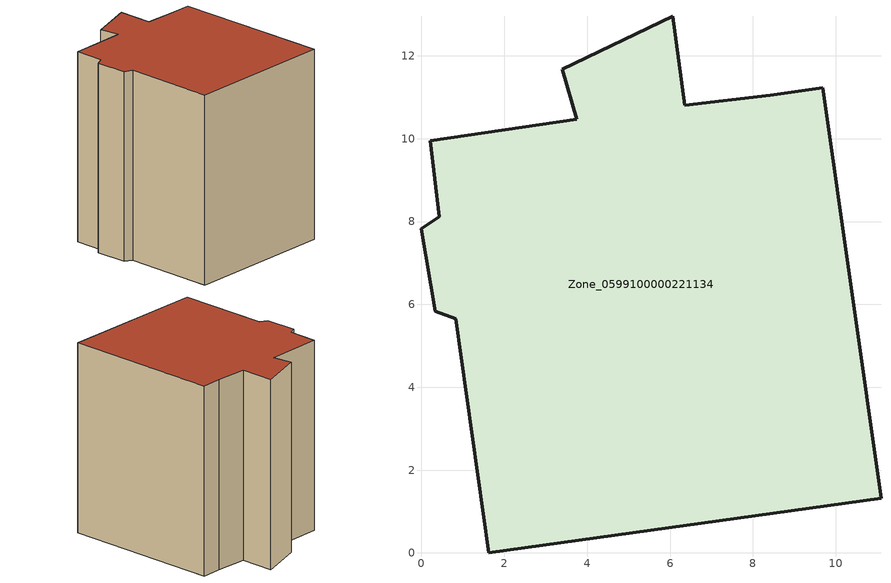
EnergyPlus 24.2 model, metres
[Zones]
Zone_0599100000221134
 floor ground (C_G): 0.21,9.95 3.75,10.47 3.4,11.68 6.06,12.96 6.36,10.8 8.42,11.05 9.69,11.23 11.09,1.32 1.63,0 0.83,5.65 0.33,5.83 0,7.82 0.43,8.12 z0
 wall outside (C_F): 3.75,10.47 0.21,9.95 0.43,8.12 0,7.82 0.33,5.83 0.83,5.65 1.63,0 11.09,1.32 9.69,11.23 8.42,11.05 6.36,10.8 6.06,12.96 3.4,11.68 3.75,10.47 z0:12.05
 roof outside (C_R): 9.69,11.23 8.42,11.05 6.36,10.8 6.06,12.96 3.4,11.68 3.75,10.47 0.21,9.95 0.43,8.12 0,7.82 0.33,5.83 0.83,5.65 1.63,0 11.09,1.32 z12.05
[BUILDING]
Pand.0599100000221134: North Axis=0; Terrain=City; Loads Convergence Tolerance Value=0.04; Temperature Convergence Tolerance Value=0.4; Solar Distribution=FullExterior; Maximum Number of Warmup Days=25; Minimum Number of Warmup Days=1
[Site:Location]
Rotterdam.The.Hague.AP_ZH_NLD Design_Conditions: Latitude=51.96; Longitude=4.45; Time Zone=1; Elevation=-4.5
[SITE:GROUNDTEMPERATURE:BUILDINGSURFACE]
18, 18, 18, 18, 18, 18, 18, 18, 18, 18, 18, 18
[MATERIAL] Thermal Absorptance=0.9; Solar Absorptance=0.7; Visible Absorptance=0.7
Name | Roughness | Thickness | Conductivity | Density | Specific Heat
G.TI.1946 | MediumSmooth | 0.15 | 1 | 540 | 1210
F.TI.1946 | Rough | 0.3 | 0.857143 | 1920 | 840
R.TI.1946 | MediumRough | 0.2 | 0.1 | 1500 | 1000
[CONSTRUCTION]
C_G: G.TI.1946
C_F: F.TI.1946
C_R: R.TI.1946
[ZONE]
Zone_0599100000221134: Type=1; Multiplier=1; Ceiling Height=Autocalculate; Volume=Autocalculate; Floor Area=autocalculate; Part of Total Floor Area=Yes
[ZONEINFILTRATION:DESIGNFLOWRATE]
Infil_Zone_0599100000221134: Zone or ZoneList or Space or SpaceList=Zone_0599100000221134; Schedule=AlwaysOn; Design Flow Rate Calculation Method=Flow/Area; Flow Rate per Floor Area=0.003; Constant Term Coefficient=1; Temperature Term Coefficient=0; Velocity Term Coefficient=0; Velocity Squared Term Coefficient=0
[HVACTEMPLATE:ZONE:IDEALLOADSAIRSYSTEM]
Zone_0599100000221134: Maximum Heating Supply Air Temperature=50; Minimum Cooling Supply Air Temperature=13; Maximum Heating Supply Air Humidity Ratio=0.0156; Minimum Cooling Supply Air Humidity Ratio=0.0077; Heating Limit=NoLimit; Cooling Limit=NoLimit; Dehumidification Control Type=ConstantSensibleHeatRatio; Cooling Sensible Heat Ratio=0.7; Dehumidification Setpoint=60; Humidification Control Type=None; Humidification Setpoint=30; Outdoor Air Method=None; Outdoor Air Flow Rate per Person=0.00944; Outdoor Air Flow Rate per Zone Floor Area=0; Outdoor Air Flow Rate per Zone=0; Demand Controlled Ventilation Type=None; Outdoor Air Economizer Type=NoEconomizer; Heat Recovery Type=None; Sensible Heat Recovery Effectiveness=0.7; Latent Heat Recovery Effectiveness=0.65
[ZONECONTROL:THERMOSTAT]
ThermostatControl_Zone_0599100000221134: Zone or ZoneList=Zone_0599100000221134; Control Type Schedule=DualSetpointControlType; Control 1=Thermostat_Zone_0599100000221134; Temperature Difference Between Cutout And Setpoint=0
[THERMOSTATSETPOINT:DUALSETPOINT]
Thermostat_Zone_0599100000221134: Heating Setpoint Temperature Schedule=HeatingSetpoint_Zone_0599100000221134; Cooling Setpoint Temperature Schedule=CoolingSetpoint_Zone_0599100000221134
[SCHEDULE:COMPACT]
HeatingSetpoint_Zone_0599100000221134: Through: 12/31, For: AllDays, Until: 24:00, 21
CoolingSetpoint_Zone_0599100000221134: Through: 12/31, For: AllDays, Until: 24:00, 24
DualSetpointControlType: Through: 12/31, For: AllDays, Until: 24:00, 4
AlwaysOn: Through: 12/31, For: AllDays, Until: 24:00, 1
